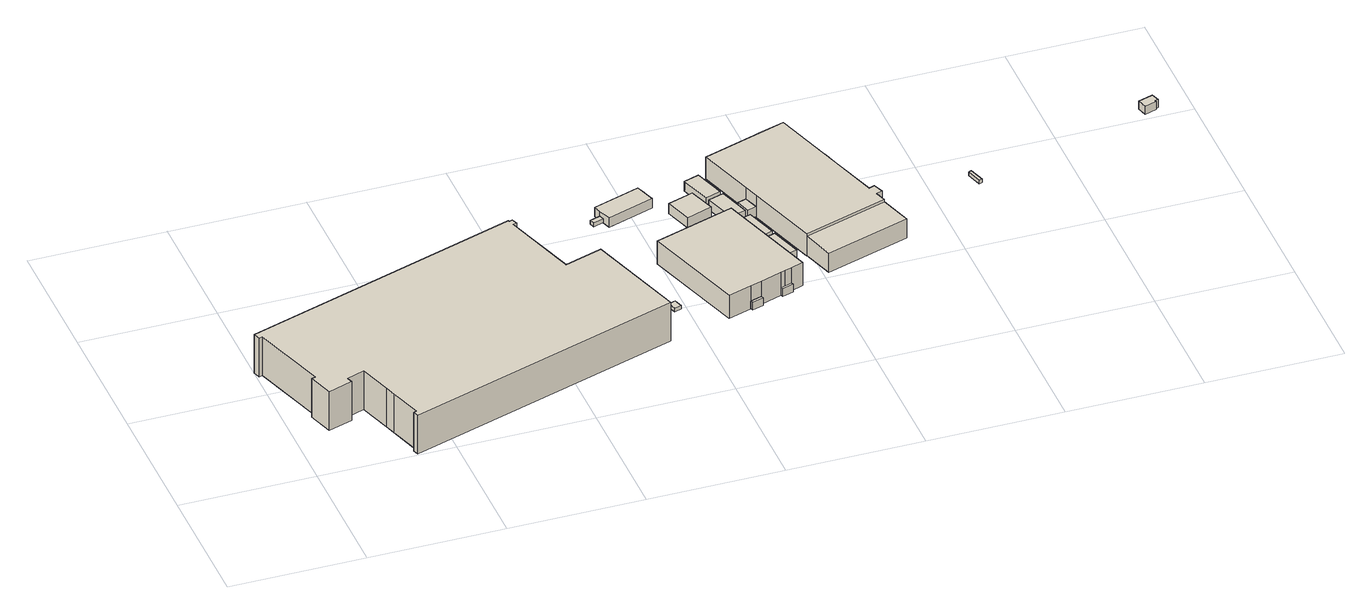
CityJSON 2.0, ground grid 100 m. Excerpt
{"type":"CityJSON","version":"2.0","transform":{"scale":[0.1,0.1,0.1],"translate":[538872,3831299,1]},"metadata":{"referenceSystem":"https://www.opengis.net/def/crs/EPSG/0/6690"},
"CityObjects":{
"building1":{"type":"Building","attributes":{"区名":"住之江区","町丁目名称":"南港中１丁目","街区番号":4,"class":"3002","usage":"431","measuredHeight":32,"storeysAboveGround":4,"BuildingDetailAttribute.buildingRoofEdgeArea":31781.98,"BuildingDetailAttribute.buildingStructureType":"610","BuildingDetailAttribute.buildingStructureOrgType":"2","BuildingDetailAttribute.detailedUsage":"1720","BuildingDetailAttribute.specifiedBuildingCoverageRate":0.6,"BuildingDetailAttribute.surveyYear":2017,"BuildingTsunamiRiskAttribute.description":"1","BuildingTsunamiRiskAttribute.rank":"1","BuildingTsunamiRiskAttribute.depth":0.47,"BuildingHighTideRiskAttribute.description":"1","BuildingHighTideRiskAttribute.rank":"3","BuildingHighTideRiskAttribute.depth":3.08,"BuildingIDAttribute.prefecture":"27","BuildingIDAttribute.city":"27125"},"geometry":[{"type":"Solid","lod":"1","boundaries":[[[[0,1,2,3,4,5,6,7,8,9,10,11,12,13,14,15,16,17,18,19,20,21]],[[20,22,23,21]],[[19,24,22,20]],[[18,25,24,19]],[[17,26,25,18]],[[16,27,26,17]],[[15,28,27,16]],[[14,29,28,15]],[[13,30,29,14]],[[12,31,30,13]],[[11,32,31,12]],[[10,33,32,11]],[[9,34,33,10]],[[8,35,34,9]],[[7,36,35,8]],[[6,37,36,7]],[[5,38,37,6]],[[4,39,38,5]],[[3,40,39,4]],[[2,41,40,3]],[[1,42,41,2]],[[0,43,42,1]],[[21,23,43,0]],[[22,24,25,26,27,28,29,30,31,32,33,34,35,36,37,38,39,40,41,42,43,23]]]]}]},
"building2":{"type":"Building","attributes":{"class":"3001","measuredHeight":3.9,"BuildingDetailAttribute.specifiedBuildingCoverageRate":0.6,"BuildingDetailAttribute.surveyYear":2017,"BuildingTsunamiRiskAttribute.description":"1","BuildingTsunamiRiskAttribute.rank":"2","BuildingTsunamiRiskAttribute.depth":0.54,"BuildingHighTideRiskAttribute.description":"1","BuildingHighTideRiskAttribute.rank":"3","BuildingHighTideRiskAttribute.depth":3.23,"BuildingIDAttribute.prefecture":"27","BuildingIDAttribute.city":"27125"},"geometry":[{"type":"Solid","lod":"1","boundaries":[[[[44,45,46,47]],[[46,48,49,47]],[[45,50,48,46]],[[44,51,50,45]],[[47,49,51,44]],[[48,50,51,49]]]]}]},
"building3":{"type":"Building","attributes":{"class":"3001","BuildingDetailAttribute.specifiedBuildingCoverageRate":0.6,"BuildingDetailAttribute.surveyYear":2017,"BuildingTsunamiRiskAttribute.description":"1","BuildingTsunamiRiskAttribute.rank":"2","BuildingTsunamiRiskAttribute.depth":1.4,"BuildingHighTideRiskAttribute.description":"1","BuildingHighTideRiskAttribute.rank":"3","BuildingHighTideRiskAttribute.depth":3.99,"BuildingIDAttribute.prefecture":"27","BuildingIDAttribute.city":"27125"},"geometry":[{"type":"Solid","lod":"1","boundaries":[[[[52,53,54,55]],[[54,56,57,55]],[[53,58,56,54]],[[52,59,58,53]],[[55,57,59,52]],[[56,58,59,57]]]]}]},
"building4":{"type":"Building","attributes":{"計測周辺長":24.25,"1/2500図郭":83,"区名":"住之江区","町丁目名称":"南港中１丁目","街区番号":3,"class":"3003","usage":"431","measuredHeight":3.3,"storeysAboveGround":1,"BuildingDetailAttribute.buildingRoofEdgeArea":32.23,"BuildingDetailAttribute.buildingStructureType":"610","BuildingDetailAttribute.buildingStructureOrgType":"2","BuildingDetailAttribute.detailedUsage":"1720","BuildingDetailAttribute.specifiedBuildingCoverageRate":0.6,"BuildingDetailAttribute.surveyYear":2017,"BuildingTsunamiRiskAttribute.description":"1","BuildingTsunamiRiskAttribute.rank":"2","BuildingTsunamiRiskAttribute.depth":0.59,"BuildingHighTideRiskAttribute.description":"1","BuildingHighTideRiskAttribute.rank":"3","BuildingHighTideRiskAttribute.depth":3.29,"BuildingIDAttribute.prefecture":"27","BuildingIDAttribute.city":"27125"},"geometry":[{"type":"Solid","lod":"1","boundaries":[[[[60,61,62,63]],[[62,64,65,63]],[[61,66,64,62]],[[60,67,66,61]],[[63,65,67,60]],[[64,66,67,65]]]]}]},
"building5":{"type":"Building","attributes":{"計測周辺長":105.44,"1/2500図郭":83,"区名":"住之江区","町丁目名称":"南港中１丁目","街区番号":3,"class":"3001","usage":"431","measuredHeight":7.6,"storeysAboveGround":1,"BuildingDetailAttribute.buildingRoofEdgeArea":585.48,"BuildingDetailAttribute.buildingStructureType":"610","BuildingDetailAttribute.buildingStructureOrgType":"2","BuildingDetailAttribute.detailedUsage":"1720","BuildingDetailAttribute.specifiedBuildingCoverageRate":0.6,"BuildingDetailAttribute.surveyYear":2017,"BuildingTsunamiRiskAttribute.description":"1","BuildingTsunamiRiskAttribute.rank":"2","BuildingTsunamiRiskAttribute.depth":0.51,"BuildingHighTideRiskAttribute.description":"1","BuildingHighTideRiskAttribute.rank":"3","BuildingHighTideRiskAttribute.depth":3.21,"BuildingIDAttribute.prefecture":"27","BuildingIDAttribute.city":"27125"},"geometry":[{"type":"Solid","lod":"1","boundaries":[[[[68,69,70,71,72]],[[71,73,74,72]],[[70,75,73,71]],[[69,76,75,70]],[[68,77,76,69]],[[72,74,77,68]],[[73,75,76,77,74]]]]}]},
"building6":{"type":"Building","attributes":{"計測周辺長":22.1,"1/2500図郭":83,"区名":"住之江区","町丁目名称":"南港中１丁目","街区番号":3,"class":"3003","usage":"431","measuredHeight":6.3,"storeysAboveGround":1,"BuildingDetailAttribute.buildingRoofEdgeArea":19.52,"BuildingDetailAttribute.buildingStructureType":"610","BuildingDetailAttribute.buildingStructureOrgType":"2","BuildingDetailAttribute.detailedUsage":"1720","BuildingDetailAttribute.specifiedBuildingCoverageRate":0.6,"BuildingDetailAttribute.surveyYear":2017,"BuildingTsunamiRiskAttribute.description":"1","BuildingTsunamiRiskAttribute.rank":"2","BuildingTsunamiRiskAttribute.depth":0.86,"BuildingHighTideRiskAttribute.description":"1","BuildingHighTideRiskAttribute.rank":"3","BuildingHighTideRiskAttribute.depth":3.42,"BuildingIDAttribute.prefecture":"27","BuildingIDAttribute.city":"27125"},"geometry":[{"type":"Solid","lod":"1","boundaries":[[[[78,79,80,81]],[[80,82,83,81]],[[79,84,82,80]],[[78,85,84,79]],[[81,83,85,78]],[[82,84,85,83]]]]}]},
"building7":{"type":"Building","attributes":{"計測周辺長":285.1,"1/2500図郭":83,"区名":"住之江区","町丁目名称":"南港中１丁目","街区番号":3,"class":"3001","usage":"431","measuredHeight":19.1,"storeysAboveGround":1,"BuildingDetailAttribute.buildingRoofEdgeArea":5009.27,"BuildingDetailAttribute.buildingStructureType":"610","BuildingDetailAttribute.buildingStructureOrgType":"2","BuildingDetailAttribute.detailedUsage":"1720","BuildingDetailAttribute.specifiedBuildingCoverageRate":0.6,"BuildingDetailAttribute.surveyYear":2017,"BuildingTsunamiRiskAttribute.description":"1","BuildingTsunamiRiskAttribute.rank":"2","BuildingTsunamiRiskAttribute.depth":1.31,"BuildingHighTideRiskAttribute.description":"1","BuildingHighTideRiskAttribute.rank":"3","BuildingHighTideRiskAttribute.depth":3.9,"BuildingIDAttribute.prefecture":"27","BuildingIDAttribute.city":"27125"},"geometry":[{"type":"Solid","lod":"1","boundaries":[[[[86,87,88,89,90,91,92,93,94]],[[93,95,96,94]],[[92,97,95,93]],[[91,98,97,92]],[[90,99,98,91]],[[89,100,99,90]],[[88,101,100,89]],[[87,102,101,88]],[[86,103,102,87]],[[94,96,103,86]],[[95,97,98,99,100,101,102,103,96]]]]}]},
"building8":{"type":"Building","attributes":{"class":"3001","BuildingDetailAttribute.specifiedBuildingCoverageRate":0.6,"BuildingDetailAttribute.surveyYear":2017,"BuildingTsunamiRiskAttribute.description":"1","BuildingTsunamiRiskAttribute.rank":"2","BuildingTsunamiRiskAttribute.depth":1.11,"BuildingHighTideRiskAttribute.description":"1","BuildingHighTideRiskAttribute.rank":"3","BuildingHighTideRiskAttribute.depth":3.82,"BuildingIDAttribute.prefecture":"27","BuildingIDAttribute.city":"27125"},"geometry":[{"type":"Solid","lod":"1","boundaries":[[[[104,105,106,107]],[[106,108,109,107]],[[105,110,108,106]],[[104,111,110,105]],[[107,109,111,104]],[[108,110,111,109]]]]}]},
"building9":{"type":"Building","attributes":{"計測周辺長":21.54,"1/2500図郭":83,"区名":"住之江区","町丁目名称":"南港中１丁目","街区番号":3,"class":"3003","usage":"431","measuredHeight":6.4,"storeysAboveGround":1,"BuildingDetailAttribute.buildingRoofEdgeArea":17.16,"BuildingDetailAttribute.buildingStructureType":"610","BuildingDetailAttribute.buildingStructureOrgType":"2","BuildingDetailAttribute.detailedUsage":"1720","BuildingDetailAttribute.specifiedBuildingCoverageRate":0.6,"BuildingDetailAttribute.surveyYear":2017,"BuildingTsunamiRiskAttribute.description":"1","BuildingTsunamiRiskAttribute.rank":"2","BuildingTsunamiRiskAttribute.depth":0.86,"BuildingHighTideRiskAttribute.description":"1","BuildingHighTideRiskAttribute.rank":"3","BuildingHighTideRiskAttribute.depth":3.42,"BuildingIDAttribute.prefecture":"27","BuildingIDAttribute.city":"27125"},"geometry":[{"type":"Solid","lod":"1","boundaries":[[[[112,113,114,115,116]],[[115,117,118,116]],[[114,119,117,115]],[[113,120,119,114]],[[112,121,120,113]],[[116,118,121,112]],[[117,119,120,121,118]]]]}]},
"building10":{"type":"Building","attributes":{"計測周辺長":82.65,"1/2500図郭":83,"区名":"住之江区","町丁目名称":"南港中１丁目","街区番号":3,"class":"3003","usage":"431","measuredHeight":8.4,"storeysAboveGround":1,"BuildingDetailAttribute.buildingRoofEdgeArea":426.84,"BuildingDetailAttribute.buildingStructureType":"610","BuildingDetailAttribute.buildingStructureOrgType":"2","BuildingDetailAttribute.detailedUsage":"1720","BuildingDetailAttribute.specifiedBuildingCoverageRate":0.6,"BuildingDetailAttribute.surveyYear":2017,"BuildingTsunamiRiskAttribute.description":"1","BuildingTsunamiRiskAttribute.rank":"2","BuildingTsunamiRiskAttribute.depth":0.74,"BuildingHighTideRiskAttribute.description":"1","BuildingHighTideRiskAttribute.rank":"3","BuildingHighTideRiskAttribute.depth":3.44,"BuildingIDAttribute.prefecture":"27","BuildingIDAttribute.city":"27125"},"geometry":[{"type":"Solid","lod":"1","boundaries":[[[[122,123,124,125]],[[124,126,127,125]],[[123,128,126,124]],[[122,129,128,123]],[[125,127,129,122]],[[126,128,129,127]]]]}]},
"building11":{"type":"Building","attributes":{"class":"3001","measuredHeight":8.2,"BuildingDetailAttribute.specifiedBuildingCoverageRate":0.6,"BuildingDetailAttribute.surveyYear":2017,"BuildingTsunamiRiskAttribute.description":"1","BuildingTsunamiRiskAttribute.rank":"2","BuildingTsunamiRiskAttribute.depth":1.24,"BuildingHighTideRiskAttribute.description":"1","BuildingHighTideRiskAttribute.rank":"3","BuildingHighTideRiskAttribute.depth":3.95,"BuildingIDAttribute.prefecture":"27","BuildingIDAttribute.city":"27125"},"geometry":[{"type":"Solid","lod":"1","boundaries":[[[[130,131,132,133]],[[132,134,135,133]],[[131,136,134,132]],[[130,137,136,131]],[[133,135,137,130]],[[134,136,137,135]]]]}]},
"building12":{"type":"Building","attributes":{"class":"3001","measuredHeight":8,"BuildingDetailAttribute.specifiedBuildingCoverageRate":0.6,"BuildingDetailAttribute.surveyYear":2017,"BuildingTsunamiRiskAttribute.description":"1","BuildingTsunamiRiskAttribute.rank":"2","BuildingTsunamiRiskAttribute.depth":0.89,"BuildingHighTideRiskAttribute.description":"1","BuildingHighTideRiskAttribute.rank":"3","BuildingHighTideRiskAttribute.depth":3.57,"BuildingIDAttribute.prefecture":"27","BuildingIDAttribute.city":"27125"},"geometry":[{"type":"Solid","lod":"1","boundaries":[[[[138,139,140,141]],[[140,142,143,141]],[[139,144,142,140]],[[138,145,144,139]],[[141,143,145,138]],[[142,144,145,143]]]]}]},
"building13":{"type":"Building","attributes":{"class":"3001","measuredHeight":8,"BuildingDetailAttribute.specifiedBuildingCoverageRate":0.6,"BuildingDetailAttribute.surveyYear":2017,"BuildingTsunamiRiskAttribute.description":"1","BuildingTsunamiRiskAttribute.rank":"2","BuildingTsunamiRiskAttribute.depth":0.98,"BuildingHighTideRiskAttribute.description":"1","BuildingHighTideRiskAttribute.rank":"3","BuildingHighTideRiskAttribute.depth":3.59,"BuildingIDAttribute.prefecture":"27","BuildingIDAttribute.city":"27125"},"geometry":[{"type":"Solid","lod":"1","boundaries":[[[[146,147,148,149]],[[148,150,151,149]],[[147,152,150,148]],[[146,153,152,147]],[[149,151,153,146]],[[150,152,153,151]]]]}]},
"building14":{"type":"Building","attributes":{"class":"3001","measuredHeight":8,"BuildingDetailAttribute.specifiedBuildingCoverageRate":0.6,"BuildingDetailAttribute.surveyYear":2017,"BuildingTsunamiRiskAttribute.description":"1","BuildingTsunamiRiskAttribute.rank":"2","BuildingTsunamiRiskAttribute.depth":1.1,"BuildingHighTideRiskAttribute.description":"1","BuildingHighTideRiskAttribute.rank":"3","BuildingHighTideRiskAttribute.depth":3.7,"BuildingIDAttribute.prefecture":"27","BuildingIDAttribute.city":"27125"},"geometry":[{"type":"Solid","lod":"1","boundaries":[[[[154,155,156,157]],[[156,158,159,157]],[[155,160,158,156]],[[154,161,160,155]],[[157,159,161,154]],[[158,160,161,159]]]]}]},
"building15":{"type":"Building","attributes":{"class":"3003","measuredHeight":8,"BuildingDetailAttribute.specifiedBuildingCoverageRate":0.6,"BuildingDetailAttribute.surveyYear":2017,"BuildingTsunamiRiskAttribute.description":"1","BuildingTsunamiRiskAttribute.rank":"2","BuildingTsunamiRiskAttribute.depth":0.79,"BuildingHighTideRiskAttribute.description":"1","BuildingHighTideRiskAttribute.rank":"3","BuildingHighTideRiskAttribute.depth":3.46,"BuildingIDAttribute.prefecture":"27","BuildingIDAttribute.city":"27125"},"geometry":[{"type":"Solid","lod":"1","boundaries":[[[[162,163,164,165]],[[164,166,167,165]],[[163,168,166,164]],[[162,169,168,163]],[[165,167,169,162]],[[166,168,169,167]]]]}]},
"building16":{"type":"Building","attributes":{"計測周辺長":365.66,"1/2500図郭":83,"区名":"住之江区","町丁目名称":"南港中１丁目","街区番号":3,"class":"3001","usage":"431","measuredHeight":18.1,"storeysAboveGround":4,"BuildingDetailAttribute.buildingRoofEdgeArea":7418.54,"BuildingDetailAttribute.buildingStructureType":"610","BuildingDetailAttribute.buildingStructureOrgType":"2","BuildingDetailAttribute.detailedUsage":"1720","BuildingDetailAttribute.specifiedBuildingCoverageRate":0.6,"BuildingDetailAttribute.surveyYear":2017,"BuildingTsunamiRiskAttribute.description":"1","BuildingTsunamiRiskAttribute.rank":"2","BuildingTsunamiRiskAttribute.depth":1.32,"BuildingHighTideRiskAttribute.description":"1","BuildingHighTideRiskAttribute.rank":"3","BuildingHighTideRiskAttribute.depth":3.98,"BuildingIDAttribute.prefecture":"27","BuildingIDAttribute.city":"27125"},"geometry":[{"type":"Solid","lod":"1","boundaries":[[[[170,171,172,173,174,175,176,177,178,179,180,181,182,183,184,185]],[[184,186,187,185]],[[183,188,186,184]],[[182,189,188,183]],[[181,190,189,182]],[[180,191,190,181]],[[179,192,191,180]],[[178,193,192,179]],[[177,194,193,178]],[[176,195,194,177]],[[175,196,195,176]],[[174,197,196,175]],[[173,198,197,174]],[[172,199,198,173]],[[171,200,199,172]],[[170,201,200,171]],[[185,187,201,170]],[[186,188,189,190,191,192,193,194,195,196,197,198,199,200,201,187]]]]}]},
"building17":{"type":"Building","attributes":{"計測周辺長":181.49,"1/2500図郭":83,"区名":"住之江区","町丁目名称":"南港中１丁目","街区番号":3,"class":"3003","usage":"431","measuredHeight":15.9,"storeysAboveGround":1,"BuildingDetailAttribute.buildingRoofEdgeArea":1638.15,"BuildingDetailAttribute.buildingStructureType":"610","BuildingDetailAttribute.buildingStructureOrgType":"2","BuildingDetailAttribute.detailedUsage":"1720","BuildingDetailAttribute.specifiedBuildingCoverageRate":0.6,"BuildingDetailAttribute.surveyYear":2017,"BuildingTsunamiRiskAttribute.description":"1","BuildingTsunamiRiskAttribute.rank":"2","BuildingTsunamiRiskAttribute.depth":1.13,"BuildingHighTideRiskAttribute.description":"1","BuildingHighTideRiskAttribute.rank":"3","BuildingHighTideRiskAttribute.depth":3.71,"BuildingIDAttribute.prefecture":"27","BuildingIDAttribute.city":"27125"},"geometry":[{"type":"Solid","lod":"1","boundaries":[[[[202,203,204,205]],[[204,206,207,205]],[[203,208,206,204]],[[202,209,208,203]],[[205,207,209,202]],[[206,208,209,207]]]]}]},
"building18":{"type":"Building","attributes":{"class":"3003","measuredHeight":7.9,"BuildingDetailAttribute.specifiedBuildingCoverageRate":0.6,"BuildingDetailAttribute.surveyYear":2017,"BuildingTsunamiRiskAttribute.description":"1","BuildingTsunamiRiskAttribute.rank":"2","BuildingTsunamiRiskAttribute.depth":1.17,"BuildingHighTideRiskAttribute.description":"1","BuildingHighTideRiskAttribute.rank":"3","BuildingHighTideRiskAttribute.depth":3.83,"BuildingIDAttribute.prefecture":"27","BuildingIDAttribute.city":"27125"},"geometry":[{"type":"Solid","lod":"1","boundaries":[[[[210,211,212,213,214]],[[213,215,216,214]],[[212,217,215,213]],[[211,218,217,212]],[[210,219,218,211]],[[214,216,219,210]],[[215,217,218,219,216]]]]}]},
"building19":{"type":"Building","attributes":{"計測周辺長":31,"1/2500図郭":83,"区名":"住之江区","町丁目名称":"南港中１丁目","街区番号":3,"class":"3001","usage":"431","measuredHeight":5.1,"storeysAboveGround":2,"BuildingDetailAttribute.buildingRoofEdgeArea":58.63,"BuildingDetailAttribute.buildingStructureType":"610","BuildingDetailAttribute.buildingStructureOrgType":"2","BuildingDetailAttribute.detailedUsage":"1720","BuildingDetailAttribute.specifiedBuildingCoverageRate":0.6,"BuildingDetailAttribute.surveyYear":2017,"BuildingTsunamiRiskAttribute.description":"1","BuildingTsunamiRiskAttribute.rank":"2","BuildingTsunamiRiskAttribute.depth":1.37,"BuildingHighTideRiskAttribute.description":"1","BuildingHighTideRiskAttribute.rank":"3","BuildingHighTideRiskAttribute.depth":4.08,"BuildingIDAttribute.prefecture":"27","BuildingIDAttribute.city":"27125"},"geometry":[{"type":"Solid","lod":"1","boundaries":[[[[220,221,222,223]],[[222,224,225,223]],[[221,226,224,222]],[[220,227,226,221]],[[223,225,227,220]],[[224,226,227,225]]]]}]},
"building20":{"type":"Building","attributes":{"計測周辺長":49.36,"1/2500図郭":83,"区名":"住之江区","町丁目名称":"南港中１丁目","街区番号":3,"class":"3001","usage":"431","measuredHeight":5.7,"storeysAboveGround":2,"BuildingDetailAttribute.buildingRoofEdgeArea":116.81,"BuildingDetailAttribute.buildingStructureType":"610","BuildingDetailAttribute.buildingStructureOrgType":"2","BuildingDetailAttribute.detailedUsage":"1720","BuildingDetailAttribute.specifiedBuildingCoverageRate":0.6,"BuildingDetailAttribute.surveyYear":2017,"BuildingTsunamiRiskAttribute.description":"1","BuildingTsunamiRiskAttribute.rank":"2","BuildingTsunamiRiskAttribute.depth":1.64,"BuildingHighTideRiskAttribute.description":"1","BuildingHighTideRiskAttribute.rank":"3","BuildingHighTideRiskAttribute.depth":4.24,"BuildingIDAttribute.prefecture":"27","BuildingIDAttribute.city":"27125"},"geometry":[{"type":"Solid","lod":"1","boundaries":[[[[228,229,230,231]],[[230,232,233,231]],[[229,234,232,230]],[[228,235,234,229]],[[231,233,235,228]],[[232,234,235,233]]]]}]},
"building21":{"type":"Building","attributes":{"class":"3001","BuildingDetailAttribute.specifiedBuildingCoverageRate":0.6,"BuildingDetailAttribute.surveyYear":2017,"BuildingTsunamiRiskAttribute.description":"1","BuildingTsunamiRiskAttribute.rank":"2","BuildingTsunamiRiskAttribute.depth":0.91,"BuildingHighTideRiskAttribute.description":"1","BuildingHighTideRiskAttribute.rank":"3","BuildingHighTideRiskAttribute.depth":3.48,"BuildingIDAttribute.prefecture":"27","BuildingIDAttribute.city":"27125"},"geometry":[{"type":"Solid","lod":"1","boundaries":[[[[236,237,238,239]],[[238,240,241,239]],[[237,242,240,238]],[[236,243,242,237]],[[239,241,243,236]],[[240,242,243,241]]]]}]},
"building22":{"type":"Building","attributes":{"計測周辺長":38.15,"1/2500図郭":83,"区名":"住之江区","町丁目名称":"南港中１丁目","街区番号":1,"class":"3001","usage":"421","measuredHeight":6.7,"storeysAboveGround":2,"BuildingDetailAttribute.buildingRoofEdgeArea":84.27,"BuildingDetailAttribute.buildingStructureType":"610","BuildingDetailAttribute.buildingStructureOrgType":"2","BuildingDetailAttribute.detailedUsage":"1840","BuildingDetailAttribute.specifiedBuildingCoverageRate":0.6,"BuildingDetailAttribute.surveyYear":2017,"BuildingTsunamiRiskAttribute.description":"1","BuildingTsunamiRiskAttribute.rank":"2","BuildingTsunamiRiskAttribute.depth":0.76,"BuildingHighTideRiskAttribute.description":"1","BuildingHighTideRiskAttribute.rank":"3","BuildingHighTideRiskAttribute.depth":3.28,"BuildingIDAttribute.prefecture":"27","BuildingIDAttribute.city":"27125"},"geometry":[{"type":"Solid","lod":"1","boundaries":[[[[244,245,246,247,248,249]],[[248,250,251,249]],[[247,252,250,248]],[[246,253,252,247]],[[245,254,253,246]],[[244,255,254,245]],[[249,251,255,244]],[[250,252,253,254,255,251]]]]}]}
},
"vertices":[
[554,610,13],[422,568,13],[437,522,13],[253,462,13],[193,647,13],[222,656,13],[43,1214,13],[17,1205,13],[0,1257,13],[2056,1919,13],[2059,1910,13],[2085,1919,13],[2100,1874,13],[2074,1866,13],[2252,1309,13],[2533,1399,13],[2770,662,13],[724,4,13],[710,48,13],[732,55,13],[656,293,13],[632,368,13],[656,293,333],[632,368,333],[732,55,333],[710,48,333],[724,4,333],[2770,662,333],[2533,1399,333],[2252,1309,333],[2074,1866,333],[2100,1874,333],[2085,1919,333],[2059,1910,333],[2056,1919,333],[0,1257,333],[17,1205,333],[43,1214,333],[222,656,333],[193,647,333],[253,462,333],[437,522,333],[422,568,333],[554,610,333],
[2356,1631,19],[2384,1641,19],[2428,1513,19],[2400,1504,19],[2428,1513,58],[2400,1504,58],[2384,1641,58],[2356,1631,58],
[2888,1034,12],[2940,1050,12],[2960,986,12],[2908,970,12],[2960,986,42],[2908,970,42],[2940,1050,42],[2888,1034,42],
[2800,2093,19],[2722,2069,19],[2710,2106,19],[2788,2131,19],[2710,2106,51],[2788,2131,51],[2722,2069,51],[2800,2093,51],
[2770,2186,15],[3120,2300,15],[3170,2148,15],[2820,2035,15],[2788,2131,15],[2820,2035,91],[2788,2131,91],[3170,2148,91],[3120,2300,91],[2770,2186,91],
[3488,854,17],[3494,833,17],[3410,806,17],[3403,827,17],[3410,806,80],[3403,827,80],[3494,833,80],[3488,854,80],
[3645,905,13],[3488,854,13],[3403,827,13],[3226,771,13],[2983,1529,13],[3581,1721,13],[3824,962,13],[3729,932,13],[3679,916,13],[3729,932,204],[3679,916,204],[3824,962,204],[3581,1721,204],[2983,1529,204],[3226,771,204],[3403,827,204],[3488,854,204],[3645,905,204],
[3126,2305,15],[3157,2316,15],[3165,2295,15],[3133,2284,15],[3165,2295,45],[3133,2284,45],[3157,2316,45],[3126,2305,45],
[3729,932,16],[3735,913,16],[3651,886,16],[3645,905,16],[3679,916,16],[3645,905,81],[3679,916,81],[3651,886,81],[3735,913,81],[3729,932,81],
[3250,2049,15],[3442,2113,15],[3509,1914,15],[3316,1850,15],[3509,1914,98],[3316,1850,98],[3442,2113,98],[3250,2049,98],
[3441,2264,10],[3554,2300,10],[3628,2070,10],[3514,2034,10],[3628,2070,92],[3514,2034,92],[3554,2300,92],[3441,2264,92],
[3521,2004,14],[3638,2041,14],[3712,1808,14],[3596,1771,14],[3712,1808,94],[3596,1771,94],[3638,2041,94],[3521,2004,94],
[3617,1716,14],[3729,1752,14],[3804,1518,14],[3692,1482,14],[3804,1518,94],[3692,1482,94],[3729,1752,94],[3617,1716,94],
[3698,1455,14],[3811,1491,14],[3885,1260,14],[3772,1224,14],[3885,1260,94],[3772,1224,94],[3811,1491,94],[3698,1455,94],
[3795,1818,17],[3726,1796,17],[3692,1904,17],[3760,1926,17],[3692,1904,97],[3760,1926,97],[3726,1796,97],[3795,1818,97],
[4252,2553,9],[4388,2124,9],[4396,2100,9],[4426,2006,9],[4541,1641,9],[4584,1659,9],[4612,1579,9],[4567,1564,9],[4593,1484,9],[3965,1285,9],[3795,1818,9],[3760,1926,9],[3625,2351,9],[4019,2478,9],[4055,2489,9],[4136,2515,9],[4055,2489,190],[4136,2515,190],[4019,2478,190],[3625,2351,190],[3760,1926,190],[3795,1818,190],[3965,1285,190],[4593,1484,190],[4567,1564,190],[4612,1579,190],[4584,1659,190],[4541,1641,190],[4426,2006,190],[4396,2100,190],[4388,2124,190],[4252,2553,190],
[4593,1484,13],[4668,1247,13],[4040,1048,13],[3965,1285,13],[4040,1048,172],[3965,1285,172],[4668,1247,172],[4593,1484,172],
[4388,2124,14],[4443,2142,14],[4481,2023,14],[4426,2006,14],[4396,2100,14],[4426,2006,93],[4396,2100,93],[4481,2023,93],[4443,2142,93],[4388,2124,93],
[4337,2368,12],[4399,2389,12],[4428,2304,12],[4366,2284,12],[4428,2304,62],[4366,2284,62],[4399,2389,62],[4337,2368,62],
[4499,1838,8],[4559,1861,8],[4613,1686,8],[4554,1663,8],[4613,1686,65],[4554,1663,65],[4559,1861,65],[4499,1838,65],
[5302,1781,16],[5325,1788,16],[5361,1672,16],[5337,1665,16],[5361,1672,46],[5337,1665,46],[5325,1788,46],[5302,1781,46],
[6640,2117,16],[6751,2151,16],[6770,2090,16],[6748,2083,16],[6751,2073,16],[6662,2045,16],[6751,2073,83],[6662,2045,83],[6748,2083,83],[6770,2090,83],[6751,2151,83],[6640,2117,83]
]}
